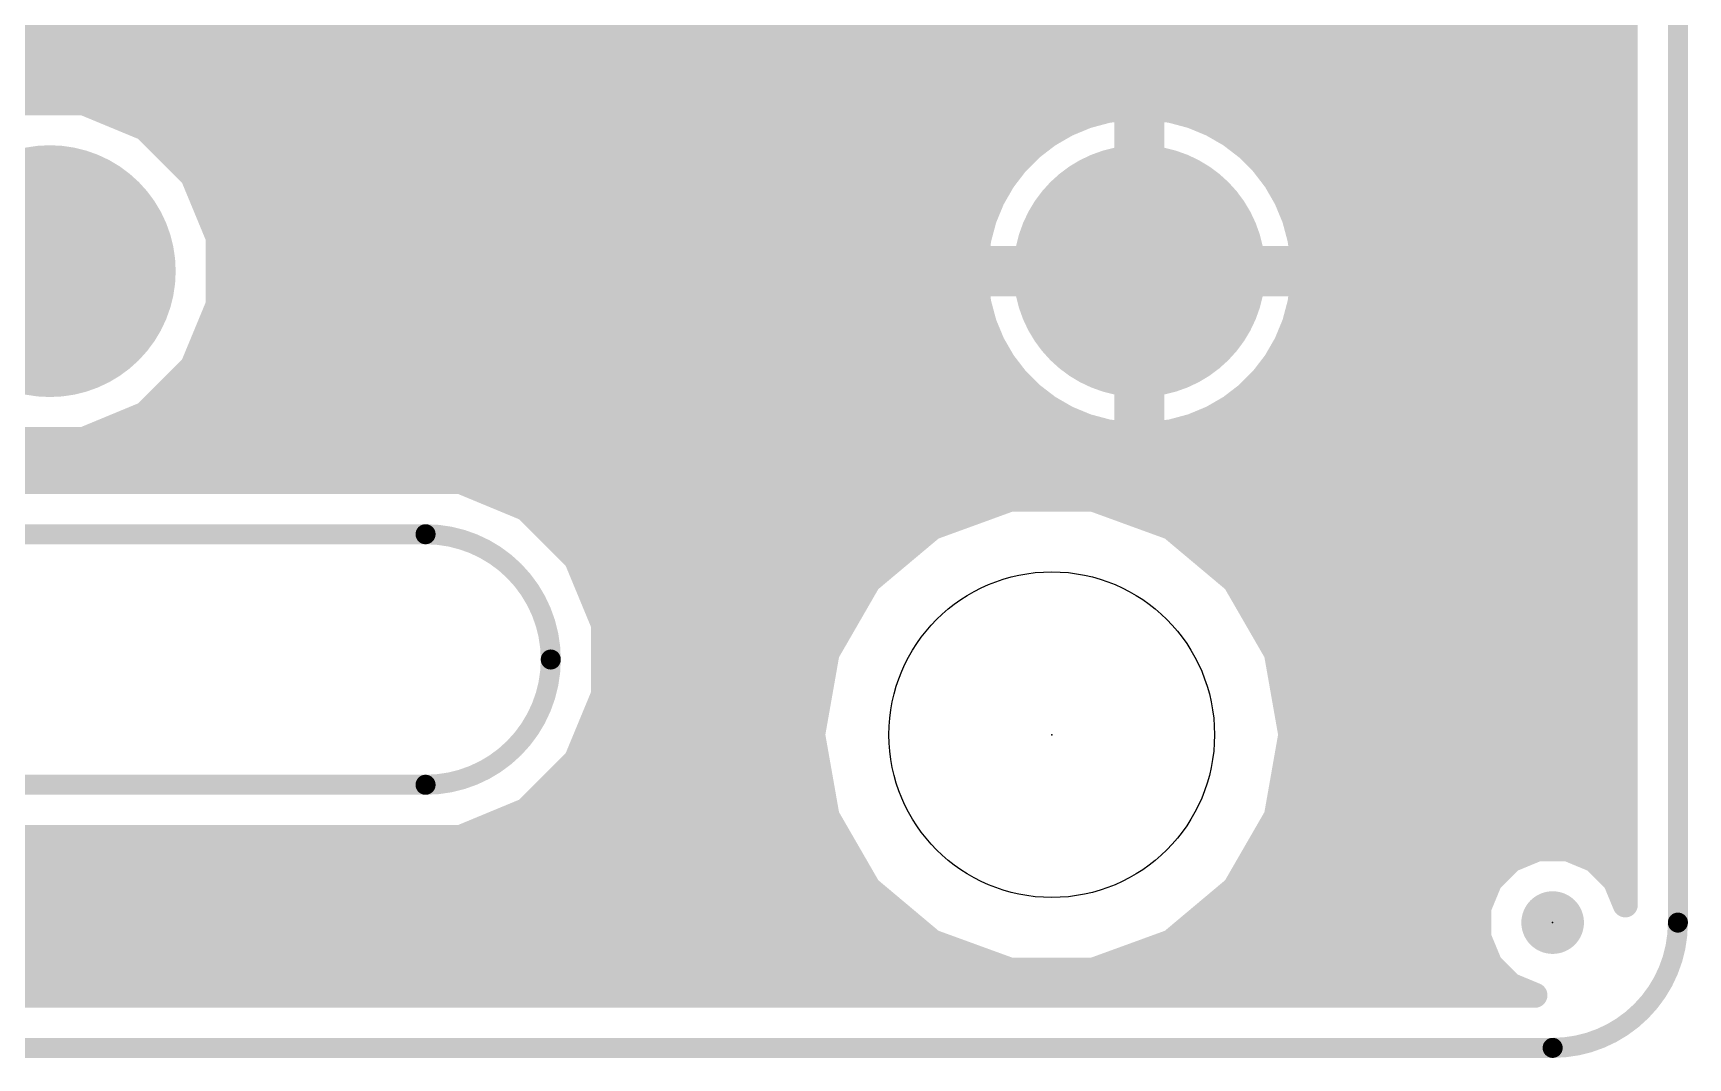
# Model space of a CAD drawing. Extents: x -16.5 to 33.1, y -17.8 to 72.5.
# Drawn here: x 16.34 to 33.12, y -0.1 to 10.29 of the extents above; entities that cross this region are included whole.
import ezdxf

# ---------------------------------------------------------------- set-up
doc = ezdxf.new("R2010")
doc.units = 0
for name, color, linetype in [('1', 22, 'CONTINUOUS'), ('17', 82, 'CONTINUOUS'), ('20', 7, 'CONTINUOUS'), ('23', 7, 'CONTINUOUS')]:
    doc.layers.add(name, color=color, linetype=linetype)

# ---------------------------------------------------------------- blocks, each defined once
blk = doc.blocks.new('ROUNDP')
at = {"const_width": 0.5}
blk.add_lwpolyline([(0, -0.25, 1), (0, 0.25, 1), (0, -0.25)], format="xyb", dxfattribs=at)
blk = doc.blocks.new('PIE')
at = {"const_width": 0.5}
blk.add_lwpolyline([(0, -0.25, 1), (0, 0.25, 1), (0, -0.25)], format="xyb", dxfattribs=at)

msp = doc.modelspace()

# ---------------------------------------------------------------- linework, layer by layer
at = {"layer": '1'}
for points, const_width in [([(32.4866, 15.4126), (32.4866, 1.4497)], 0.254), ([(0.5334, 10.414), (32.4866, 10.414)], 0.254), ([(0.5334, 10.16), (32.4866, 10.16)], 0.254), ([(0.5334, 9.906), (32.4866, 9.906)], 0.254), ([(0.5334, 9.652), (32.4866, 9.652)], 0.254), ([(16.8498, 9.5821), (16.1702, 9.5821)], 0.254), ([(17.4776, 9.3221), (16.8498, 9.5821)], 0.254), ([(27.0251, 9.4468), (26.8244, 9.3636)], 0.254), ([(27.235, 9.503), (27.0251, 9.4468)], 0.254), ([(27.432, 9.5289), (27.235, 9.503)], 0.254), ([(27.432, 8.001), (27.432, 9.5289)], 0.254), ([(27.883, 9.503), (27.686, 9.5289)], 0.254), ([(27.686, 9.5289), (27.686, 8.001)], 0.254), ([(28.0929, 9.4468), (27.883, 9.503)], 0.254), ([(28.2936, 9.3636), (28.0929, 9.4468)], 0.254), ([(17.2943, 9.398), (26.9074, 9.398)], 0.254), ([(17.9581, 8.8416), (17.4776, 9.3221)], 0.254), ([(26.8244, 9.3636), (26.6363, 9.255)], 0.254), ([(27.432, 9.398), (27.686, 9.398)], 0.254), ([(28.2106, 9.398), (32.4866, 9.398)], 0.254), ([(28.4817, 9.255), (28.2936, 9.3636)], 0.254), ([(17.6557, 9.144), (26.4916, 9.144)], 0.254), ([(26.4639, 9.1227), (26.3103, 8.9691)], 0.254), ([(26.6363, 9.255), (26.4639, 9.1227)], 0.254), ([(27.432, 9.144), (27.686, 9.144)], 0.254), ([(28.6541, 9.1227), (28.4817, 9.255)], 0.254), ([(28.6264, 9.144), (32.4866, 9.144)], 0.254), ([(28.8077, 8.9691), (28.6541, 9.1227)], 0.254), ([(26.3103, 8.9691), (26.178, 8.7967)], 0.254), ([(28.94, 8.7967), (28.8077, 8.9691)], 0.254), ([(17.9097, 8.89), (26.2496, 8.89)], 0.254), ([(18.2181, 8.2138), (17.9581, 8.8416)], 0.254), ([(26.178, 8.7967), (26.0694, 8.6086)], 0.254), ([(27.432, 8.89), (27.686, 8.89)], 0.254), ([(28.8684, 8.89), (32.4866, 8.89)], 0.254), ([(29.0486, 8.6086), (28.94, 8.7967)], 0.254), ([(18.0433, 8.636), (26.0852, 8.636)], 0.254), ([(26.0694, 8.6086), (25.9862, 8.4079)], 0.254), ([(27.432, 8.636), (27.686, 8.636)], 0.254), ([(29.0328, 8.636), (32.4866, 8.636)], 0.254), ([(29.1318, 8.4079), (29.0486, 8.6086)], 0.254), ([(18.1485, 8.382), (25.9793, 8.382)], 0.254), ([(25.9862, 8.4079), (25.93, 8.198)], 0.254), ([(27.432, 8.382), (27.686, 8.382)], 0.254), ([(29.188, 8.198), (29.1318, 8.4079)], 0.254), ([(29.1387, 8.382), (32.4866, 8.382)], 0.254), ([(18.2181, 7.5342), (18.2181, 8.2138)], 0.254), ([(18.2181, 8.128), (25.9208, 8.128)], 0.254), ([(25.93, 8.198), (25.9041, 8.001)], 0.254), ([(27.432, 8.128), (27.686, 8.128)], 0.254), ([(29.2139, 8.001), (29.188, 8.198)], 0.254), ([(29.1972, 8.128), (32.4866, 8.128)], 0.254), ([(16.51, 7.874), (5.461, 7.874)], 0.508), ([(25.9041, 8.001), (27.432, 8.001)], 0.254), ([(27.686, 8.001), (27.432, 8.001)], 0.254), ([(27.432, 8.001), (27.432, 7.747)], 0.254), ([(27.686, 7.747), (27.686, 8.001)], 0.254), ([(27.686, 8.001), (29.2139, 8.001)], 0.254), ([(18.2181, 7.874), (27.432, 7.874)], 0.254), ([(27.686, 7.874), (32.4866, 7.874)], 0.254), ([(18.2181, 7.62), (25.9208, 7.62)], 0.254), ([(27.432, 7.747), (25.9041, 7.747)], 0.254), ([(25.9041, 7.747), (25.93, 7.55)], 0.254), ([(27.432, 6.2191), (27.432, 7.747)], 0.254), ([(27.432, 7.747), (27.686, 7.747)], 0.254), ([(27.432, 7.62), (27.686, 7.62)], 0.254), ([(27.686, 7.747), (27.686, 6.2191)], 0.254), ([(29.2139, 7.747), (27.686, 7.747)], 0.254), ([(29.188, 7.55), (29.2139, 7.747)], 0.254), ([(29.1972, 7.62), (32.4866, 7.62)], 0.254), ([(17.9581, 6.9064), (18.2181, 7.5342)], 0.254), ([(25.93, 7.55), (25.9862, 7.3401)], 0.254), ([(29.1318, 7.3401), (29.188, 7.55)], 0.254), ([(18.1485, 7.366), (25.9793, 7.366)], 0.254), ([(25.9862, 7.3401), (26.0694, 7.1394)], 0.254), ([(27.432, 7.366), (27.686, 7.366)], 0.254), ([(29.0486, 7.1394), (29.1318, 7.3401)], 0.254), ([(29.1387, 7.366), (32.4866, 7.366)], 0.254), ([(18.0433, 7.112), (26.0852, 7.112)], 0.254), ([(26.0694, 7.1394), (26.178, 6.9512)], 0.254), ([(27.432, 7.112), (27.686, 7.112)], 0.254), ([(28.94, 6.9512), (29.0486, 7.1394)], 0.254), ([(29.0328, 7.112), (32.4866, 7.112)], 0.254), ([(26.178, 6.9512), (26.3103, 6.7789)], 0.254), ([(28.8077, 6.7789), (28.94, 6.9512)], 0.254), ([(17.4776, 6.4259), (17.9581, 6.9064)], 0.254), ([(17.9097, 6.858), (26.2496, 6.858)], 0.254), ([(26.3103, 6.7789), (26.4639, 6.6253)], 0.254), ([(27.432, 6.858), (27.686, 6.858)], 0.254), ([(28.6541, 6.6253), (28.8077, 6.7789)], 0.254), ([(28.8684, 6.858), (32.4866, 6.858)], 0.254), ([(17.6557, 6.604), (26.4916, 6.604)], 0.254), ([(26.4639, 6.6253), (26.6363, 6.493)], 0.254), ([(27.432, 6.604), (27.686, 6.604)], 0.254), ([(28.4817, 6.493), (28.6541, 6.6253)], 0.254), ([(28.6264, 6.604), (32.4866, 6.604)], 0.254), ([(16.8498, 6.1659), (17.4776, 6.4259)], 0.254), ([(26.6363, 6.493), (26.8244, 6.3844)], 0.254), ([(28.2936, 6.3844), (28.4817, 6.493)], 0.254), ([(17.2943, 6.35), (26.9074, 6.35)], 0.254), ([(26.8244, 6.3844), (27.0251, 6.3012)], 0.254), ([(27.0251, 6.3012), (27.235, 6.245)], 0.254), ([(27.432, 6.35), (27.686, 6.35)], 0.254), ([(27.883, 6.245), (28.0929, 6.3012)], 0.254), ([(28.0929, 6.3012), (28.2936, 6.3844)], 0.254), ([(28.2106, 6.35), (32.4866, 6.35)], 0.254), ([(0.5334, 6.096), (32.4866, 6.096)], 0.254), ([(16.1702, 6.1659), (16.8498, 6.1659)], 0.254), ([(27.235, 6.245), (27.432, 6.2191)], 0.254), ([(27.686, 6.2191), (27.883, 6.245)], 0.254), ([(0.5334, 5.842), (32.4866, 5.842)], 0.254), ([(20.6787, 5.7404), (12.3413, 5.7404)], 0.254), ([(21.3415, 5.4658), (20.6787, 5.7404)], 0.254), ([(21.0466, 5.588), (32.4866, 5.588)], 0.254), ([(21.8488, 4.9585), (21.3415, 5.4658)], 0.254), ([(21.3415, 5.4658), (21.3415, 5.4658)], 0.254), ([(26.249, 5.5626), (25.4578, 5.2746)], 0.254), ([(27.091, 5.5626), (26.249, 5.5626)], 0.254), ([(27.8822, 5.2746), (27.091, 5.5626)], 0.254), ([(21.4734, 5.334), (25.6209, 5.334)], 0.254), ([(25.4578, 5.2746), (24.8128, 4.7334)], 0.254), ([(25.4578, 5.2746), (25.4578, 5.2746)], 0.254), ([(27.7191, 5.334), (32.4866, 5.334)], 0.254), ([(28.5272, 4.7334), (27.8822, 5.2746)], 0.254), ([(27.8822, 5.2746), (27.8822, 5.2746)], 0.254), ([(21.7274, 5.08), (25.2258, 5.08)], 0.254), ([(28.1142, 5.08), (32.4866, 5.08)], 0.254), ([(22.1234, 4.2957), (21.8488, 4.9585)], 0.254), ([(21.8488, 4.9585), (21.8488, 4.9585)], 0.254), ([(21.9038, 4.826), (24.9231, 4.826)], 0.254), ([(28.4169, 4.826), (32.4866, 4.826)], 0.254), ([(22.009, 4.572), (24.7196, 4.572)], 0.254), ([(24.8128, 4.7334), (24.3918, 4.0042)], 0.254), ([(24.8128, 4.7334), (24.8128, 4.7334)], 0.254), ([(24.8128, 4.7334), (24.8128, 4.7334)], 0.254), ([(28.9482, 4.0042), (28.5272, 4.7334)], 0.254), ([(28.5272, 4.7334), (28.5272, 4.7334)], 0.254), ([(28.6204, 4.572), (32.4866, 4.572)], 0.254), ([(22.1142, 4.318), (24.573, 4.318)], 0.254), ([(22.1234, 3.5783), (22.1234, 4.2957)], 0.254), ([(28.7671, 4.318), (32.4866, 4.318)], 0.254), ([(22.1234, 4.064), (24.4263, 4.064)], 0.254), ([(24.3918, 4.0042), (24.2456, 3.175)], 0.254), ([(24.3918, 4.0042), (24.3918, 4.0042)], 0.254), ([(28.9137, 4.064), (32.4866, 4.064)], 0.254), ([(29.0944, 3.175), (28.9482, 4.0042)], 0.254), ([(28.9482, 4.0042), (28.9482, 4.0042)], 0.254), ([(22.1234, 3.81), (24.3575, 3.81)], 0.254), ([(28.9825, 3.81), (32.4866, 3.81)], 0.254), ([(21.8488, 2.9155), (22.1234, 3.5783)], 0.254), ([(22.1142, 3.556), (24.3128, 3.556)], 0.254), ([(29.0273, 3.556), (32.4866, 3.556)], 0.254), ([(22.009, 3.302), (24.268, 3.302)], 0.254), ([(29.072, 3.302), (32.4866, 3.302)], 0.254), ([(24.2456, 3.175), (24.2456, 3.175)], 0.254), ([(24.2456, 3.175), (24.3918, 2.3458)], 0.254), ([(28.9482, 2.3458), (29.0944, 3.175)], 0.254), ([(29.0944, 3.175), (29.0944, 3.175)], 0.254), ([(21.3415, 2.4082), (21.8488, 2.9155)], 0.254), ([(21.8488, 2.9155), (21.8488, 2.9155)], 0.254), ([(21.9037, 3.048), (24.268, 3.048)], 0.254), ([(29.072, 3.048), (32.4866, 3.048)], 0.254), ([(21.7274, 2.794), (24.3127, 2.794)], 0.254), ([(29.0272, 2.794), (32.4866, 2.794)], 0.254), ([(20.6787, 2.1336), (21.3415, 2.4082)], 0.254), ([(21.3415, 2.4082), (21.3415, 2.4082)], 0.254), ([(21.4734, 2.54), (24.3575, 2.54)], 0.254), ([(28.9825, 2.54), (32.4866, 2.54)], 0.254), ([(21.0466, 2.286), (24.4263, 2.286)], 0.254), ([(24.3918, 2.3458), (24.3918, 2.3458)], 0.254), ([(24.3918, 2.3458), (24.8128, 1.6166)], 0.254), ([(28.5272, 1.6166), (28.9482, 2.3458)], 0.254), ([(28.9137, 2.286), (32.4866, 2.286)], 0.254), ([(28.9482, 2.3458), (28.9482, 2.3458)], 0.254), ([(12.3413, 2.1336), (20.6787, 2.1336)], 0.254), ([(8.447, 2.032), (24.5729, 2.032)], 0.254), ([(28.767, 2.032), (32.4866, 2.032)], 0.254), ([(31.3256, 1.9052), (31.1148, 1.6944)], 0.254), ([(31.601, 2.0193), (31.3256, 1.9052)], 0.254), ([(31.899, 2.0193), (31.601, 2.0193)], 0.254), ([(32.1744, 1.9052), (31.899, 2.0193)], 0.254), ([(32.3852, 1.6944), (32.1744, 1.9052)], 0.254), ([(8.3004, 1.778), (24.7196, 1.778)], 0.254), ([(28.6204, 1.778), (31.1983, 1.778)], 0.254), ([(32.3017, 1.778), (32.4866, 1.778)], 0.254), ([(24.8128, 1.6166), (24.8128, 1.6166)], 0.254), ([(24.8128, 1.6166), (25.4578, 1.0754)], 0.254), ([(27.8822, 1.0754), (28.5272, 1.6166)], 0.254), ([(28.5272, 1.6166), (28.5272, 1.6166)], 0.254), ([(28.5272, 1.6166), (28.5272, 1.6166)], 0.254), ([(31.1148, 1.6944), (31.0007, 1.419)], 0.254), ([(32.4866, 1.4497), (32.3852, 1.6944)], 0.254), ([(8.0969, 1.524), (24.9231, 1.524)], 0.254), ([(28.4169, 1.524), (31.0442, 1.524)], 0.254), ([(31.0007, 1.419), (31.0007, 1.121)], 0.254), ([(32.4558, 1.524), (32.4866, 1.524)], 0.254), ([(7.7942, 1.27), (25.2258, 1.27)], 0.254), ([(28.1142, 1.27), (31.0007, 1.27)], 0.254), ([(25.4578, 1.0754), (25.4578, 1.0754)], 0.254), ([(25.4578, 1.0754), (26.249, 0.7874)], 0.254), ([(27.091, 0.7874), (27.8822, 1.0754)], 0.254), ([(27.8822, 1.0754), (27.8822, 1.0754)], 0.254), ([(31.0007, 1.121), (31.1148, 0.8456)], 0.254), ([(7.3991, 1.016), (25.6209, 1.016)], 0.254), ([(27.7191, 1.016), (31.0442, 1.016)], 0.254), ([(0.7563, 0.762), (31.1983, 0.762)], 0.254), ([(26.249, 0.7874), (26.8909, 0.7874)], 0.254), ([(26.8909, 0.7874), (27.091, 0.7874)], 0.254), ([(27.091, 0.7874), (27.091, 0.7874)], 0.254), ([(31.1148, 0.8456), (31.3256, 0.6348)], 0.254), ([(31.3256, 0.6348), (31.5703, 0.5334)], 0.254), ([(31.5703, 0.5334), (1.27, 0.5334)], 0.254)]:
    msp.add_lwpolyline(points, dxfattribs=dict(at, const_width=const_width))
for points, const_width in [([(32.4866, 10.0965, 1), (32.4866, 10.2235)], 0.127), ([(32.4866, 9.8425, 1), (32.4866, 9.9695)], 0.127), ([(32.4866, 9.5885, 1), (32.4866, 9.7155)], 0.127), ([(16.8741, 9.6408, 1), (16.8255, 9.5235)], 0.127), ([(16.8498, 9.5186, 1), (16.8498, 9.6456)], 0.127), ([(27.0087, 9.5081, 1), (27.0416, 9.3854)], 0.127), ([(27.0494, 9.3881, 1), (27.0008, 9.5054)], 0.127), ([(27.2267, 9.5659, 1), (27.2433, 9.44)], 0.127), ([(27.2514, 9.4417, 1), (27.2185, 9.5643)], 0.127), ([(27.4955, 9.5289, 1), (27.3685, 9.5289)], 0.127), ([(27.4403, 9.466, 1), (27.4237, 9.5919)], 0.127), ([(27.6943, 9.5919, 1), (27.6777, 9.466)], 0.127), ([(27.7495, 9.5289, 1), (27.6225, 9.5289)], 0.127), ([(27.8995, 9.5643, 1), (27.8666, 9.4417)], 0.127), ([(27.8747, 9.44, 1), (27.8913, 9.5659)], 0.127), ([(28.1172, 9.5054, 1), (28.0686, 9.3881)], 0.127), ([(28.0764, 9.3854, 1), (28.1093, 9.5081)], 0.127), ([(17.2943, 9.4615, 1), (17.2943, 9.3345)], 0.127), ([(17.5225, 9.367, 1), (17.4327, 9.2772)], 0.127), ([(17.4533, 9.2634, 1), (17.5019, 9.3808)], 0.127), ([(26.8001, 9.4223, 1), (26.8487, 9.305)], 0.127), ([(26.8561, 9.3086, 1), (26.7926, 9.4186)], 0.127), ([(26.9074, 9.3345, 1), (26.9074, 9.4615)], 0.127), ([(27.432, 9.4615, 1), (27.432, 9.3345)], 0.127), ([(27.686, 9.3345, 1), (27.686, 9.4615)], 0.127), ([(28.2106, 9.4615, 1), (28.2106, 9.3345)], 0.127), ([(28.3254, 9.4186, 1), (28.2618, 9.3086)], 0.127), ([(28.2693, 9.305, 1), (28.3179, 9.4223)], 0.127), ([(32.4866, 9.3345, 1), (32.4866, 9.4615)], 0.127), ([(17.6557, 9.2075, 1), (17.6557, 9.0805)], 0.127), ([(26.4252, 9.1731, 1), (26.5025, 9.0724)], 0.127), ([(26.5088, 9.0778, 1), (26.419, 9.1676)], 0.127), ([(26.4916, 9.0805, 1), (26.4916, 9.2075)], 0.127), ([(26.6045, 9.31, 1), (26.668, 9.2)], 0.127), ([(26.6749, 9.2046, 1), (26.5976, 9.3054)], 0.127), ([(27.432, 9.2075, 1), (27.432, 9.0805)], 0.127), ([(27.686, 9.0805, 1), (27.686, 9.2075)], 0.127), ([(28.5204, 9.3054, 1), (28.4431, 9.2046)], 0.127), ([(28.45, 9.2, 1), (28.5135, 9.31)], 0.127), ([(28.6264, 9.2075, 1), (28.6264, 9.0805)], 0.127), ([(28.699, 9.1676, 1), (28.6092, 9.0778)], 0.127), ([(28.6155, 9.0724, 1), (28.6928, 9.1731)], 0.127), ([(32.4866, 9.0805, 1), (32.4866, 9.2075)], 0.127), ([(26.2654, 9.014, 1), (26.3552, 8.9242)], 0.127), ([(26.3606, 8.9305, 1), (26.2599, 9.0078)], 0.127), ([(28.8581, 9.0078, 1), (28.7574, 8.9305)], 0.127), ([(28.7628, 8.9242, 1), (28.8526, 9.014)], 0.127), ([(17.9097, 8.9535, 1), (17.9097, 8.8265)], 0.127), ([(18.0168, 8.8659, 1), (17.8994, 8.8173)], 0.127), ([(17.9132, 8.7967, 1), (18.003, 8.8865)], 0.127), ([(26.1276, 8.8354, 1), (26.2284, 8.7581)], 0.127), ([(26.233, 8.765, 1), (26.123, 8.8285)], 0.127), ([(26.2496, 8.8265, 1), (26.2496, 8.9535)], 0.127), ([(27.432, 8.9535, 1), (27.432, 8.8265)], 0.127), ([(27.686, 8.8265, 1), (27.686, 8.9535)], 0.127), ([(28.8684, 8.9535, 1), (28.8684, 8.8265)], 0.127), ([(28.995, 8.8285, 1), (28.885, 8.765)], 0.127), ([(28.8896, 8.7581, 1), (28.9904, 8.8354)], 0.127), ([(32.4866, 8.8265, 1), (32.4866, 8.9535)], 0.127), ([(18.0433, 8.6995, 1), (18.0433, 8.5725)], 0.127), ([(26.128, 8.5843, 1), (26.0107, 8.6329)], 0.127), ([(26.0852, 8.5725, 1), (26.0852, 8.6995)], 0.127), ([(27.432, 8.6995, 1), (27.432, 8.5725)], 0.127), ([(27.686, 8.5725, 1), (27.686, 8.6995)], 0.127), ([(29.0328, 8.6995, 1), (29.0328, 8.5725)], 0.127), ([(29.1073, 8.6329, 1), (28.99, 8.5843)], 0.127), ([(32.4866, 8.5725, 1), (32.4866, 8.6995)], 0.127), ([(26.0144, 8.6404, 1), (26.1244, 8.5768)], 0.127), ([(28.9936, 8.5768, 1), (29.1036, 8.6404)], 0.127), ([(18.1485, 8.4455, 1), (18.1485, 8.3185)], 0.127), ([(25.9276, 8.4322, 1), (26.0449, 8.3836)], 0.127), ([(26.0476, 8.3914, 1), (25.9249, 8.4243)], 0.127), ([(25.9793, 8.3185, 1), (25.9793, 8.4455)], 0.127), ([(27.432, 8.4455, 1), (27.432, 8.3185)], 0.127), ([(27.686, 8.3185, 1), (27.686, 8.4455)], 0.127), ([(29.1931, 8.4243, 1), (29.0704, 8.3914)], 0.127), ([(29.0731, 8.3836, 1), (29.1904, 8.4322)], 0.127), ([(29.1387, 8.4455, 1), (29.1387, 8.3185)], 0.127), ([(32.4866, 8.3185, 1), (32.4866, 8.4455)], 0.127), ([(18.2816, 8.2138, 1), (18.1546, 8.2138)], 0.127), ([(18.2181, 8.1915, 1), (18.2181, 8.0645)], 0.127), ([(18.1595, 8.1895, 1), (18.2768, 8.2381)], 0.127), ([(25.8687, 8.2145, 1), (25.9913, 8.1816)], 0.127), ([(25.993, 8.1897, 1), (25.867, 8.2063)], 0.127), ([(25.9208, 8.0645, 1), (25.9208, 8.1915)], 0.127), ([(27.432, 8.1915, 1), (27.432, 8.0645)], 0.127), ([(27.686, 8.0645, 1), (27.686, 8.1915)], 0.127), ([(29.2509, 8.2063, 1), (29.125, 8.1897)], 0.127), ([(29.1267, 8.1816, 1), (29.2493, 8.2145)], 0.127), ([(29.1972, 8.1915, 1), (29.1972, 8.0645)], 0.127), ([(32.4866, 8.0645, 1), (32.4866, 8.1915)], 0.127), ([(16.51, 7.747, 1), (16.51, 8.001)], 0.254), ([(25.9041, 8.0645, 1), (25.9041, 7.9375)], 0.127), ([(25.8411, 8.0093, 1), (25.967, 7.9927)], 0.127), ([(27.432, 8.0645, 1), (27.432, 7.9375)], 0.127), ([(27.4955, 8.001, 1), (27.3685, 8.001)], 0.127), ([(27.3685, 8.001, 1), (27.4955, 8.001)], 0.127), ([(27.432, 7.9375, 1), (27.432, 8.0645)], 0.127), ([(27.7495, 8.001, 1), (27.6225, 8.001)], 0.127), ([(27.686, 8.0645, 1), (27.686, 7.9375)], 0.127), ([(27.6225, 8.001, 1), (27.7495, 8.001)], 0.127), ([(27.686, 7.9375, 1), (27.686, 8.0645)], 0.127), ([(29.151, 7.9927, 1), (29.2769, 8.0093)], 0.127), ([(29.2139, 7.9375, 1), (29.2139, 8.0645)], 0.127), ([(18.2181, 7.9375, 1), (18.2181, 7.8105)], 0.127), ([(27.432, 7.8105, 1), (27.432, 7.9375)], 0.127), ([(27.686, 7.9375, 1), (27.686, 7.8105)], 0.127), ([(32.4866, 7.8105, 1), (32.4866, 7.9375)], 0.127), ([(18.2181, 7.6835, 1), (18.2181, 7.5565)], 0.127), ([(25.9041, 7.8105, 1), (25.9041, 7.6835)], 0.127), ([(25.967, 7.7553, 1), (25.8411, 7.7387)], 0.127), ([(25.9208, 7.5565, 1), (25.9208, 7.6835)], 0.127), ([(27.4955, 7.747, 1), (27.3685, 7.747)], 0.127), ([(27.432, 7.8105, 1), (27.432, 7.6835)], 0.127), ([(27.3685, 7.747, 1), (27.4955, 7.747)], 0.127), ([(27.432, 7.6835, 1), (27.432, 7.5565)], 0.127), ([(27.432, 7.6835, 1), (27.432, 7.8105)], 0.127), ([(27.7495, 7.747, 1), (27.6225, 7.747)], 0.127), ([(27.686, 7.8105, 1), (27.686, 7.6835)], 0.127), ([(27.6225, 7.747, 1), (27.7495, 7.747)], 0.127), ([(27.686, 7.6835, 1), (27.686, 7.8105)], 0.127), ([(27.686, 7.5565, 1), (27.686, 7.6835)], 0.127), ([(29.1972, 7.6835, 1), (29.1972, 7.5565)], 0.127), ([(29.2769, 7.7387, 1), (29.151, 7.7553)], 0.127), ([(29.2139, 7.6835, 1), (29.2139, 7.8105)], 0.127), ([(32.4866, 7.5565, 1), (32.4866, 7.6835)], 0.127), ([(18.1546, 7.5342, 1), (18.2816, 7.5342)], 0.127), ([(18.2768, 7.5099, 1), (18.1595, 7.5585)], 0.127), ([(25.9913, 7.5664, 1), (25.8687, 7.5335)], 0.127), ([(25.867, 7.5417, 1), (25.993, 7.5583)], 0.127), ([(29.125, 7.5583, 1), (29.2509, 7.5417)], 0.127), ([(29.2493, 7.5335, 1), (29.1267, 7.5664)], 0.127), ([(18.1485, 7.4295, 1), (18.1485, 7.3025)], 0.127), ([(26.0449, 7.3644, 1), (25.9276, 7.3158)], 0.127), ([(25.9249, 7.3237, 1), (26.0476, 7.3566)], 0.127), ([(25.9793, 7.3025, 1), (25.9793, 7.4295)], 0.127), ([(27.432, 7.4295, 1), (27.432, 7.3025)], 0.127), ([(27.686, 7.3025, 1), (27.686, 7.4295)], 0.127), ([(29.0704, 7.3566, 1), (29.1931, 7.3237)], 0.127), ([(29.1904, 7.3158, 1), (29.0731, 7.3644)], 0.127), ([(29.1387, 7.4295, 1), (29.1387, 7.3025)], 0.127), ([(32.4866, 7.3025, 1), (32.4866, 7.4295)], 0.127), ([(18.0433, 7.1755, 1), (18.0433, 7.0485)], 0.127), ([(26.1244, 7.1711, 1), (26.0144, 7.1076)], 0.127), ([(26.0107, 7.1151, 1), (26.128, 7.1637)], 0.127), ([(26.0852, 7.0485, 1), (26.0852, 7.1755)], 0.127), ([(27.432, 7.1755, 1), (27.432, 7.0485)], 0.127), ([(27.686, 7.0485, 1), (27.686, 7.1755)], 0.127), ([(29.0328, 7.1755, 1), (29.0328, 7.0485)], 0.127), ([(28.99, 7.1637, 1), (29.1073, 7.1151)], 0.127), ([(29.1036, 7.1076, 1), (28.9936, 7.1711)], 0.127), ([(32.4866, 7.0485, 1), (32.4866, 7.1755)], 0.127), ([(26.2284, 6.9899, 1), (26.1276, 6.9126)], 0.127), ([(28.9904, 6.9126, 1), (28.8896, 6.9899)], 0.127), ([(17.9097, 6.9215, 1), (17.9097, 6.7945)], 0.127), ([(17.8994, 6.9307, 1), (18.0168, 6.8821)], 0.127), ([(18.003, 6.8615, 1), (17.9132, 6.9513)], 0.127), ([(26.123, 6.9195, 1), (26.233, 6.983)], 0.127), ([(26.3552, 6.8238, 1), (26.2654, 6.734)], 0.127), ([(26.2496, 6.7945, 1), (26.2496, 6.9215)], 0.127), ([(26.2599, 6.7402, 1), (26.3606, 6.8175)], 0.127), ([(27.432, 6.9215, 1), (27.432, 6.7945)], 0.127), ([(27.686, 6.7945, 1), (27.686, 6.9215)], 0.127), ([(28.7574, 6.8175, 1), (28.8581, 6.7402)], 0.127), ([(28.8526, 6.734, 1), (28.7628, 6.8238)], 0.127), ([(28.8684, 6.9215, 1), (28.8684, 6.7945)], 0.127), ([(28.885, 6.983, 1), (28.995, 6.9195)], 0.127), ([(32.4866, 6.7945, 1), (32.4866, 6.9215)], 0.127), ([(17.6557, 6.6675, 1), (17.6557, 6.5405)], 0.127), ([(26.5025, 6.6756, 1), (26.4252, 6.5749)], 0.127), ([(26.419, 6.5804, 1), (26.5088, 6.6702)], 0.127), ([(26.4916, 6.5405, 1), (26.4916, 6.6675)], 0.127), ([(27.432, 6.6675, 1), (27.432, 6.5405)], 0.127), ([(27.686, 6.5405, 1), (27.686, 6.6675)], 0.127), ([(28.6264, 6.6675, 1), (28.6264, 6.5405)], 0.127), ([(28.6092, 6.6702, 1), (28.699, 6.5804)], 0.127), ([(28.6928, 6.5749, 1), (28.6155, 6.6756)], 0.127), ([(32.4866, 6.5405, 1), (32.4866, 6.6675)], 0.127), ([(17.5019, 6.3672, 1), (17.4533, 6.4846)], 0.127), ([(26.668, 6.548, 1), (26.6045, 6.438)], 0.127), ([(26.5976, 6.4426, 1), (26.6749, 6.5434)], 0.127), ([(28.4431, 6.5434, 1), (28.5204, 6.4426)], 0.127), ([(28.5135, 6.438, 1), (28.45, 6.548)], 0.127), ([(17.2943, 6.4135, 1), (17.2943, 6.2865)], 0.127), ([(17.4327, 6.4708, 1), (17.5225, 6.381)], 0.127), ([(26.8487, 6.443, 1), (26.8001, 6.3257)], 0.127), ([(26.7926, 6.3294, 1), (26.8561, 6.4394)], 0.127), ([(26.9074, 6.2865, 1), (26.9074, 6.4135)], 0.127), ([(27.0416, 6.3626, 1), (27.0087, 6.2399)], 0.127), ([(27.0008, 6.2426, 1), (27.0494, 6.3599)], 0.127), ([(27.432, 6.4135, 1), (27.432, 6.2865)], 0.127), ([(27.686, 6.2865, 1), (27.686, 6.4135)], 0.127), ([(28.0686, 6.3599, 1), (28.1172, 6.2426)], 0.127), ([(28.1093, 6.2399, 1), (28.0764, 6.3626)], 0.127), ([(28.2106, 6.4135, 1), (28.2106, 6.2865)], 0.127), ([(28.2618, 6.4394, 1), (28.3254, 6.3294)], 0.127), ([(28.3179, 6.3257, 1), (28.2693, 6.443)], 0.127), ([(32.4866, 6.2865, 1), (32.4866, 6.4135)], 0.127), ([(16.8255, 6.2245, 1), (16.8741, 6.1072)], 0.127), ([(16.8498, 6.1024, 1), (16.8498, 6.2294)], 0.127), ([(27.2433, 6.308, 1), (27.2267, 6.182)], 0.127), ([(27.2185, 6.1837, 1), (27.2514, 6.3063)], 0.127), ([(27.3685, 6.2191, 1), (27.4955, 6.2191)], 0.127), ([(27.4237, 6.1561, 1), (27.4403, 6.282)], 0.127), ([(27.6777, 6.282, 1), (27.6943, 6.1561)], 0.127), ([(27.6225, 6.2191, 1), (27.7495, 6.2191)], 0.127), ([(27.8666, 6.3063, 1), (27.8995, 6.1837)], 0.127), ([(27.8913, 6.182, 1), (27.8747, 6.308)], 0.127), ([(32.4866, 6.0325, 1), (32.4866, 6.1595)], 0.127), ([(32.4866, 5.7785, 1), (32.4866, 5.9055)], 0.127), ([(20.703, 5.7991, 1), (20.6544, 5.6817)], 0.127), ([(20.6787, 5.6769, 1), (20.6787, 5.8039)], 0.127), ([(21.0466, 5.6515, 1), (21.0466, 5.5245)], 0.127), ([(32.4866, 5.5245, 1), (32.4866, 5.6515)], 0.127), ([(21.3864, 5.5107, 1), (21.2966, 5.4209)], 0.127), ([(21.3415, 5.5293, 1), (21.3415, 5.4023)], 0.127), ([(21.3172, 5.4072, 1), (21.3658, 5.5245)], 0.127), ([(21.3415, 5.4023, 1), (21.3415, 5.5293)], 0.127), ([(26.249, 5.6261, 1), (26.249, 5.4991)], 0.127), ([(26.2707, 5.5029, 1), (26.2273, 5.6223)], 0.127), ([(27.1127, 5.6223, 1), (27.0693, 5.5029)], 0.127), ([(27.091, 5.4991, 1), (27.091, 5.6261)], 0.127), ([(21.4734, 5.3975, 1), (21.4734, 5.2705)], 0.127), ([(25.4578, 5.3381, 1), (25.4578, 5.2111)], 0.127), ([(25.4361, 5.3343, 1), (25.4795, 5.2149)], 0.127), ([(25.4986, 5.226, 1), (25.417, 5.3233)], 0.127), ([(25.4578, 5.2111, 1), (25.4578, 5.3381)], 0.127), ([(25.6209, 5.2705, 1), (25.6209, 5.3975)], 0.127), ([(27.7191, 5.3975, 1), (27.7191, 5.2705)], 0.127), ([(27.923, 5.3233, 1), (27.8414, 5.226)], 0.127), ([(27.8822, 5.3381, 1), (27.8822, 5.2111)], 0.127), ([(27.8605, 5.2149, 1), (27.9039, 5.3343)], 0.127), ([(27.8822, 5.2111, 1), (27.8822, 5.3381)], 0.127), ([(32.4866, 5.2705, 1), (32.4866, 5.3975)], 0.127), ([(21.7274, 5.1435, 1), (21.7274, 5.0165)], 0.127), ([(25.2258, 5.0165, 1), (25.2258, 5.1435)], 0.127), ([(28.1142, 5.1435, 1), (28.1142, 5.0165)], 0.127), ([(32.4866, 5.0165, 1), (32.4866, 5.1435)], 0.127), ([(21.9123, 4.9585, 1), (21.7853, 4.9585)], 0.127), ([(21.9075, 4.9828, 1), (21.7902, 4.9342)], 0.127), ([(21.8039, 4.9136, 1), (21.8937, 5.0034)], 0.127), ([(21.7853, 4.9585, 1), (21.9123, 4.9585)], 0.127), ([(21.9038, 4.8895, 1), (21.9038, 4.7625)], 0.127), ([(24.9231, 4.7625, 1), (24.9231, 4.8895)], 0.127), ([(28.4169, 4.8895, 1), (28.4169, 4.7625)], 0.127), ([(32.4866, 4.7625, 1), (32.4866, 4.8895)], 0.127), ([(22.009, 4.6355, 1), (22.009, 4.5085)], 0.127), ([(24.7196, 4.5085, 1), (24.7196, 4.6355)], 0.127), ([(24.8128, 4.7969, 1), (24.8128, 4.6699)], 0.127), ([(24.8763, 4.7334, 1), (24.7493, 4.7334)], 0.127), ([(24.772, 4.782, 1), (24.8536, 4.6848)], 0.127), ([(24.7493, 4.7334, 1), (24.8763, 4.7334)], 0.127), ([(24.8678, 4.7016, 1), (24.7578, 4.7651)], 0.127), ([(24.8128, 4.6699, 1), (24.8128, 4.7969)], 0.127), ([(28.5822, 4.7651, 1), (28.4722, 4.7016)], 0.127), ([(28.5907, 4.7334, 1), (28.4637, 4.7334)], 0.127), ([(28.4637, 4.7334, 1), (28.5907, 4.7334)], 0.127), ([(28.4864, 4.6847, 1), (28.568, 4.782)], 0.127), ([(28.6204, 4.6355, 1), (28.6204, 4.5085)], 0.127), ([(32.4866, 4.5085, 1), (32.4866, 4.6355)], 0.127), ([(22.1142, 4.3815, 1), (22.1142, 4.2545)], 0.127), ([(22.1869, 4.2957, 1), (22.0599, 4.2957)], 0.127), ([(22.0647, 4.2714, 1), (22.1821, 4.32)], 0.127), ([(24.573, 4.2545, 1), (24.573, 4.3815)], 0.127), ([(28.7671, 4.3815, 1), (28.7671, 4.2545)], 0.127), ([(32.4866, 4.2545, 1), (32.4866, 4.3815)], 0.127), ([(22.1234, 4.1275, 1), (22.1234, 4.0005)], 0.127), ([(24.4553, 4.0042, 1), (24.3283, 4.0042)], 0.127), ([(24.3368, 4.036, 1), (24.4468, 3.9725)], 0.127), ([(24.3283, 4.0042, 1), (24.4553, 4.0042)], 0.127), ([(24.4543, 3.9932, 1), (24.3292, 4.0152)], 0.127), ([(24.4263, 4.0005, 1), (24.4263, 4.1275)], 0.127), ([(28.9137, 4.1275, 1), (28.9137, 4.0005)], 0.127), ([(29.0108, 4.0152, 1), (28.8857, 3.9932)], 0.127), ([(29.0117, 4.0042, 1), (28.8847, 4.0042)], 0.127), ([(28.8847, 4.0042, 1), (29.0117, 4.0042)], 0.127), ([(28.8932, 3.9725, 1), (29.0032, 4.036)], 0.127), ([(32.4866, 4.0005, 1), (32.4866, 4.1275)], 0.127), ([(22.1234, 3.8735, 1), (22.1234, 3.7465)], 0.127), ([(24.3575, 3.7465, 1), (24.3575, 3.8735)], 0.127), ([(28.9825, 3.8735, 1), (28.9825, 3.7465)], 0.127), ([(32.4866, 3.7465, 1), (32.4866, 3.8735)], 0.127), ([(22.1821, 3.554, 1), (22.0647, 3.6026)], 0.127), ([(22.1142, 3.6195, 1), (22.1142, 3.4925)], 0.127), ([(22.0599, 3.5783, 1), (22.1869, 3.5783)], 0.127), ([(24.3128, 3.4925, 1), (24.3128, 3.6195)], 0.127), ([(29.0273, 3.6195, 1), (29.0273, 3.4925)], 0.127), ([(32.4866, 3.4925, 1), (32.4866, 3.6195)], 0.127), ([(22.009, 3.3655, 1), (22.009, 3.2385)], 0.127), ([(24.268, 3.2385, 1), (24.268, 3.3655)], 0.127), ([(29.072, 3.3655, 1), (29.072, 3.2385)], 0.127), ([(32.4866, 3.2385, 1), (32.4866, 3.3655)], 0.127), ([(24.3081, 3.186, 1), (24.183, 3.164)], 0.127), ([(24.183, 3.186, 1), (24.3081, 3.164)], 0.127), ([(24.3091, 3.175, 1), (24.1821, 3.175)], 0.127), ([(24.1821, 3.175, 1), (24.3091, 3.175)], 0.127), ([(29.1579, 3.175, 1), (29.0309, 3.175)], 0.127), ([(29.0309, 3.175, 1), (29.1579, 3.175)], 0.127), ([(29.157, 3.164, 1), (29.0319, 3.186)], 0.127), ([(29.0319, 3.164, 1), (29.157, 3.186)], 0.127), ([(21.9123, 2.9155, 1), (21.7853, 2.9155)], 0.127), ([(21.8937, 2.8706, 1), (21.8039, 2.9604)], 0.127), ([(21.9037, 3.1115, 1), (21.9037, 2.9845)], 0.127), ([(24.268, 2.9845, 1), (24.268, 3.1115)], 0.127), ([(29.072, 3.1115, 1), (29.072, 2.9845)], 0.127), ([(32.4866, 2.9845, 1), (32.4866, 3.1115)], 0.127), ([(21.7274, 2.8575, 1), (21.7274, 2.7305)], 0.127), ([(21.7853, 2.9155, 1), (21.9123, 2.9155)], 0.127), ([(21.7902, 2.9398, 1), (21.9075, 2.8912)], 0.127), ([(24.3127, 2.7305, 1), (24.3127, 2.8575)], 0.127), ([(29.0272, 2.8575, 1), (29.0272, 2.7305)], 0.127), ([(32.4866, 2.7305, 1), (32.4866, 2.8575)], 0.127), ([(21.3415, 2.4716, 1), (21.3415, 2.3447)], 0.127), ([(21.3658, 2.3495, 1), (21.3172, 2.4668)], 0.127), ([(21.3415, 2.3447, 1), (21.3415, 2.4716)], 0.127), ([(21.4734, 2.6035, 1), (21.4734, 2.4765)], 0.127), ([(24.3575, 2.4765, 1), (24.3575, 2.6035)], 0.127), ([(28.9825, 2.6035, 1), (28.9825, 2.4765)], 0.127), ([(32.4866, 2.4765, 1), (32.4866, 2.6035)], 0.127), ([(21.0466, 2.3495, 1), (21.0466, 2.2225)], 0.127), ([(21.2966, 2.4531, 1), (21.3864, 2.3632)], 0.127), ([(24.4553, 2.3458, 1), (24.3283, 2.3458)], 0.127), ([(24.4468, 2.3775, 1), (24.3368, 2.314)], 0.127), ([(24.3283, 2.3458, 1), (24.4553, 2.3458)], 0.127), ([(24.3292, 2.3348, 1), (24.4543, 2.3568)], 0.127), ([(24.4263, 2.2225, 1), (24.4263, 2.3495)], 0.127), ([(28.9137, 2.3495, 1), (28.9137, 2.2225)], 0.127), ([(29.0117, 2.3458, 1), (28.8847, 2.3458)], 0.127), ([(28.8857, 2.3568, 1), (29.0108, 2.3348)], 0.127), ([(28.8847, 2.3458, 1), (29.0117, 2.3458)], 0.127), ([(29.0032, 2.314, 1), (28.8932, 2.3775)], 0.127), ([(32.4866, 2.2225, 1), (32.4866, 2.3495)], 0.127), ([(20.6544, 2.1923, 1), (20.703, 2.0749)], 0.127), ([(20.6787, 2.0701, 1), (20.6787, 2.1971)], 0.127), ([(24.5729, 1.9685, 1), (24.5729, 2.0955)], 0.127), ([(28.767, 2.0955, 1), (28.767, 1.9685)], 0.127), ([(31.3013, 1.9639, 1), (31.3499, 1.8466)], 0.127), ([(31.3705, 1.8603, 1), (31.2807, 1.9501)], 0.127), ([(31.601, 2.0828, 1), (31.601, 1.9558)], 0.127), ([(31.6253, 1.9606, 1), (31.5767, 2.078)], 0.127), ([(31.9233, 2.078, 1), (31.8747, 1.9606)], 0.127), ([(31.899, 1.9558, 1), (31.899, 2.0828)], 0.127), ([(32.2193, 1.9501, 1), (32.1295, 1.8603)], 0.127), ([(32.1501, 1.8466, 1), (32.1987, 1.9639)], 0.127), ([(32.4866, 1.9685, 1), (32.4866, 2.0955)], 0.127), ([(24.7196, 1.7145, 1), (24.7196, 1.8415)], 0.127), ([(28.6204, 1.8415, 1), (28.6204, 1.7145)], 0.127), ([(31.1983, 1.7145, 1), (31.1983, 1.8415)], 0.127), ([(32.3017, 1.8415, 1), (32.3017, 1.7145)], 0.127), ([(32.4866, 1.7145, 1), (32.4866, 1.8415)], 0.127), ([(24.8763, 1.6166, 1), (24.7493, 1.6166)], 0.127), ([(24.8536, 1.6652, 1), (24.772, 1.568)], 0.127), ([(24.7493, 1.6166, 1), (24.8763, 1.6166)], 0.127), ([(24.7578, 1.5849, 1), (24.8678, 1.6484)], 0.127), ([(28.5272, 1.6801, 1), (28.5272, 1.5531)], 0.127), ([(28.5907, 1.6166, 1), (28.4637, 1.6166)], 0.127), ([(28.4722, 1.6484, 1), (28.5822, 1.5849)], 0.127), ([(28.4637, 1.6166, 1), (28.5907, 1.6166)], 0.127), ([(28.568, 1.568, 1), (28.4864, 1.6652)], 0.127), ([(28.5272, 1.5531, 1), (28.5272, 1.6801)], 0.127), ([(31.0699, 1.7393, 1), (31.1597, 1.6495)], 0.127), ([(31.1734, 1.6701, 1), (31.0561, 1.7187)], 0.127), ([(32.4439, 1.7187, 1), (32.3266, 1.6701)], 0.127), ([(32.3403, 1.6495, 1), (32.4301, 1.7393)], 0.127), ([(24.9231, 1.4605, 1), (24.9231, 1.5875)], 0.127), ([(28.4169, 1.5875, 1), (28.4169, 1.4605)], 0.127), ([(31.0642, 1.419, 1), (30.9372, 1.419)], 0.127), ([(31.0442, 1.4605, 1), (31.0442, 1.5875)], 0.127), ([(32.4558, 1.5875, 1), (32.4558, 1.4605)], 0.127), ([(32.4231, 1.4497, 1), (32.5501, 1.4497)], 0.127), ([(32.4279, 1.4254, 1), (32.5453, 1.474)], 0.127), ([(32.4866, 1.4605, 1), (32.4866, 1.5875)], 0.127), ([(25.2258, 1.2065, 1), (25.2258, 1.3335)], 0.127), ([(28.1142, 1.3335, 1), (28.1142, 1.2065)], 0.127), ([(30.942, 1.4433, 1), (31.0594, 1.3947)], 0.127), ([(31.0007, 1.2065, 1), (31.0007, 1.3335)], 0.127), ([(25.4578, 1.1389, 1), (25.4578, 1.0119)], 0.127), ([(25.4795, 1.135, 1), (25.4361, 1.0157)], 0.127), ([(25.417, 1.0267, 1), (25.4986, 1.124)], 0.127), ([(25.4578, 1.0119, 1), (25.4578, 1.1389)], 0.127), ([(27.8822, 1.1389, 1), (27.8822, 1.0119)], 0.127), ([(27.8414, 1.124, 1), (27.923, 1.0267)], 0.127), ([(27.9039, 1.0157, 1), (27.8605, 1.135)], 0.127), ([(27.8822, 1.0119, 1), (27.8822, 1.1389)], 0.127), ([(31.0594, 1.1453, 1), (30.942, 1.0967)], 0.127), ([(30.9372, 1.121, 1), (31.0642, 1.121)], 0.127), ([(25.6209, 0.9525, 1), (25.6209, 1.0795)], 0.127), ([(27.7191, 1.0795, 1), (27.7191, 0.9525)], 0.127), ([(31.0442, 0.9525, 1), (31.0442, 1.0795)], 0.127), ([(26.249, 0.8509, 1), (26.249, 0.7239)], 0.127), ([(26.2273, 0.7277, 1), (26.2707, 0.8471)], 0.127), ([(26.8909, 0.8509, 1), (26.8909, 0.7239)], 0.127), ([(26.8909, 0.7239, 1), (26.8909, 0.8509)], 0.127), ([(27.091, 0.8509, 1), (27.091, 0.7239)], 0.127), ([(27.0693, 0.8471, 1), (27.1127, 0.7277)], 0.127), ([(27.091, 0.7239, 1), (27.091, 0.8509)], 0.127), ([(27.091, 0.7239, 1), (27.091, 0.8509)], 0.127), ([(31.1597, 0.8905, 1), (31.0699, 0.8007)], 0.127), ([(31.0561, 0.8213, 1), (31.1734, 0.8699)], 0.127), ([(31.1983, 0.6985, 1), (31.1983, 0.8255)], 0.127), ([(31.3499, 0.6934, 1), (31.3013, 0.5761)], 0.127), ([(31.2807, 0.5899, 1), (31.3705, 0.6797)], 0.127), ([(31.546, 0.4747, 1), (31.5946, 0.5921)], 0.127), ([(31.5703, 0.4699, 1), (31.5703, 0.5969)], 0.127)]:
    msp.add_lwpolyline(points, format="xyb", dxfattribs=dict(at, const_width=const_width))
at = {"layer": '20', "const_width": 0.2032}
for points in [[(33.02, 1.27), (33.02, 55.88)], [(12.7, 5.207), (20.32, 5.207)], [(20.32, 2.667), (12.7, 2.667)], [(1.27, 0), (31.75, 0)]]:
    msp.add_lwpolyline(points, dxfattribs=at)
at = {"layer": '20'}
for points, const_width in [([(21.59, 3.937, 0.4142), (20.32, 5.207)], 0.2032), ([(20.32, 5.2578, 1), (20.32, 5.1562)], 0.1016), ([(20.32, 5.1562, 1), (20.32, 5.2578)], 0.1016), ([(20.32, 2.667, 0.4142), (21.59, 3.937)], 0.2032), ([(21.6408, 3.937, 1), (21.5392, 3.937)], 0.1016), ([(21.5392, 3.937, 1), (21.6408, 3.937)], 0.1016), ([(20.32, 2.7178, 1), (20.32, 2.6162)], 0.1016), ([(20.32, 2.6162, 1), (20.32, 2.7178)], 0.1016), ([(31.75, 0, 0.4142), (33.02, 1.27)], 0.2032), ([(33.0708, 1.27, 1), (32.9692, 1.27)], 0.1016), ([(32.9692, 1.27, 1), (33.0708, 1.27)], 0.1016), ([(31.75, 0.0508, 1), (31.75, -0.0508)], 0.1016), ([(31.75, -0.0508, 1), (31.75, 0.0508)], 0.1016)]:
    msp.add_lwpolyline(points, format="xyb", dxfattribs=dict(at, const_width=const_width))
msp.add_circle((26.67, 3.175), 1.651, dxfattribs=at)
at = {"layer": '23'}
for p in [(26.67, 3.175), (31.75, 1.27)]:
    msp.add_point(p, dxfattribs=at)

# ---------------------------------------------------------------- block references
at = {"layer": '1', "xscale": 0.635, "yscale": 0.635}
msp.add_blockref('PIE', (31.75, 1.27), dxfattribs=at)
at = {"layer": '17', "xscale": 2.5527, "yscale": 2.5527}
for p, rotation in [((16.51, 7.874), 90), ((27.559, 7.874), 270)]:
    msp.add_blockref('ROUNDP', p, dxfattribs=dict(at, rotation=rotation))

doc.saveas('drawing.dxf')
